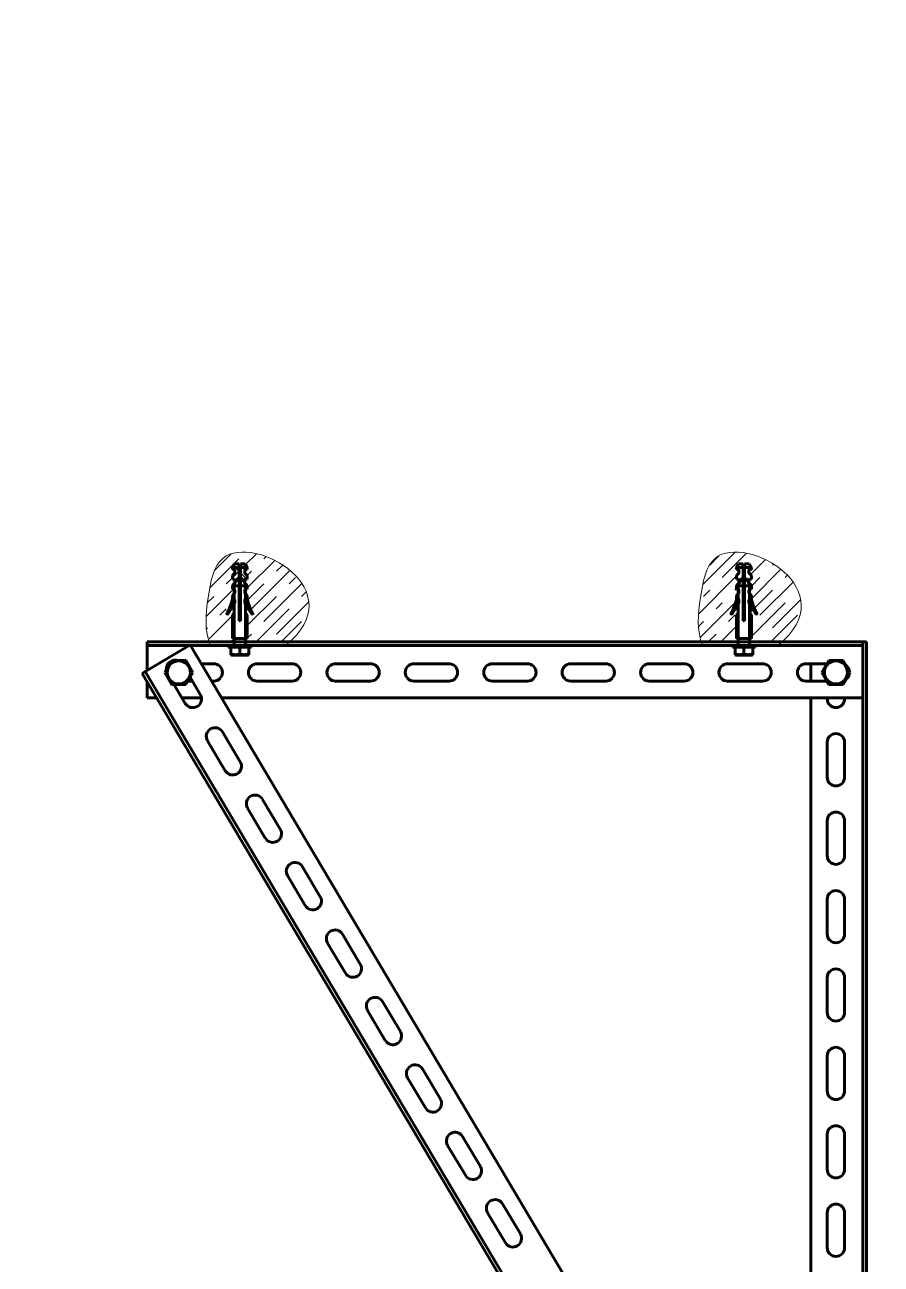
# Model space of a CAD drawing. Header units: millimetres. Extents: x 0 to 840, y 0 to 594.
# Drawn here: x 249.5 to 346, y 454.4 to 594 of the extents above; entities that cross this region are included whole.
import ezdxf

# ---------------------------------------------------------------- set-up
doc = ezdxf.new("R2010")
doc.units = ezdxf.units.MM
for name, pattern in [('K5LT32768', [0]), ('K5LT32769', [0]), ('K5LT_BASIC', [0]), ('K5LT_DASHED', [6, 4, -2]), ('K5LT_THIN_INCLUDED_TO_HATCHING', [0])]:
    doc.linetypes.add(name, pattern=pattern)
doc.layers.add('Системный слой', color=7, linetype='Continuous')
pattern_1 = [(45, (0, 0), (-2.12132, 2.12132), []), (135, (0, 0), (-2.12132, -2.12132), [])]

# ---------------------------------------------------------------- blocks, each defined once
blk = doc.blocks.new('U47')
at = {"layer": 'Системный слой'}
h = blk.add_hatch(dxfattribs=at)
h.set_pattern_fill('Бетон', angle=45, style=0, pattern_type=0)
h.set_pattern_definition([(45, (0, 0), (-1.4142136, 1.4142136), [11, -5]), (45, (9.1924, 9.1924), (-1.4142136, 1.4142136), [1, -15]), (45, (4.9497, 6.364), (-1.4142136, 1.4142136), [11, -5]), (45, (14.1421, 15.5563), (-1.4142136, 1.4142136), [1, -15])])
h.paths.add_polyline_path([(274.6, 530.43), (274.39, 530.43), (274.39, 529.94), (274.6, 529.73), (274.6, 529.31), (274.82, 528.59), (275.13, 527.9), (275.22, 527.75), (275.23, 527.69), (275.2, 527.64), (275.14, 527.64), (275.09, 527.67), (274.74, 528.29), (274.6, 528.61), (274.6, 528.19), (274.46, 528.19), (274.41, 528.17), (274.39, 528.12), (274.39, 527.8), (274.41, 527.75), (274.6, 527.56), (274.6, 524.9), (274.39, 524.9), (274.39, 524.49), (279.39, 524.49), (279.98, 525.07), (280.48, 525.66), (280.89, 526.26), (281.2, 526.88), (281.42, 527.5), (281.53, 528.13), (281.55, 528.77), (281.47, 529.41), (281.28, 530.05), (280.99, 530.7), (280.58, 531.33), (280.06, 531.96), (279.42, 532.56), (278.67, 533.12), (277.83, 533.62), (276.92, 534.04), (276.01, 534.35), (275.12, 534.54), (274.31, 534.62), (273.58, 534.59), (272.94, 534.47), (272.38, 534.26), (271.92, 533.97), (271.85, 533.91), (271.72, 533.8), (271.49, 533.54), (271.16, 533.06), (270.88, 532.46), (270.63, 531.73), (270.42, 530.79), (270.31, 530.18), (270.24, 529.78), (270.2, 529.46), (270.18, 529.35), (270.15, 529.14), (270.1, 528.73), (270.01, 527.92), (269.96, 526.71), (270.02, 525.71), (270.2, 524.84), (270.3, 524.49), (273.13, 524.49), (273.13, 524.9), (272.92, 524.9), (272.92, 527.56), (273.11, 527.75), (273.13, 527.8), (273.13, 528.12), (273.11, 528.17), (273.06, 528.19), (272.92, 528.19), (272.92, 528.61), (272.62, 527.96), (272.43, 527.67), (272.38, 527.64), (272.33, 527.65), (272.29, 527.7), (272.3, 527.75), (272.64, 528.42), (272.88, 529.13), (272.92, 529.31), (272.92, 529.73), (273.13, 529.94), (273.13, 530.43), (272.92, 530.43), (272.92, 530.85), (273.18, 531.11), (273.2, 531.16), (273.2, 531.48), (273.18, 531.53), (273.13, 531.55), (272.92, 531.55), (272.92, 531.97), (273.18, 532.23), (273.2, 532.28), (273.2, 532.6), (273.18, 532.65), (273.13, 532.67), (272.92, 532.67), (272.92, 532.88), (273.16, 533.3), (273.69, 533.3), (273.69, 532.88), (273.69, 531.75), (273.76, 531.8), (273.83, 531.75), (273.83, 532.88), (273.83, 533.3), (274.36, 533.3), (274.6, 532.88), (274.6, 532.67), (274.39, 532.67), (274.34, 532.65), (274.32, 532.6), (274.32, 532.28), (274.34, 532.23), (274.6, 531.97), (274.6, 531.55), (274.39, 531.55), (274.34, 531.53), (274.32, 531.48), (274.32, 531.16), (274.34, 531.11), (274.6, 530.85)])
h.paths.add_polyline_path([(329.2, 527.67), (329.16, 527.64), (329.1, 527.65), (329.07, 527.7), (329.07, 527.75), (329.41, 528.42), (329.65, 529.13), (329.69, 529.31), (329.69, 529.73), (329.9, 529.94), (329.9, 530.43), (329.69, 530.43), (329.69, 530.85), (329.95, 531.11), (329.97, 531.16), (329.97, 531.48), (329.95, 531.53), (329.9, 531.55), (329.69, 531.55), (329.69, 531.97), (329.95, 532.23), (329.97, 532.28), (329.97, 532.6), (329.95, 532.65), (329.9, 532.67), (329.69, 532.67), (329.69, 532.88), (329.94, 533.3), (330.46, 533.3), (330.46, 532.88), (330.46, 531.75), (330.53, 531.8), (330.61, 531.75), (330.61, 532.88), (330.61, 533.3), (331.13, 533.3), (331.37, 532.88), (331.37, 532.67), (331.16, 532.67), (331.12, 532.65), (331.09, 532.6), (331.09, 532.28), (331.12, 532.23), (331.37, 531.97), (331.37, 531.55), (331.16, 531.55), (331.12, 531.53), (331.09, 531.48), (331.09, 531.16), (331.12, 531.11), (331.37, 530.85), (331.37, 530.43), (331.16, 530.43), (331.16, 529.94), (331.37, 529.73), (331.37, 529.31), (331.59, 528.59), (331.91, 527.9), (331.99, 527.75), (332, 527.69), (331.97, 527.64), (331.91, 527.64), (331.86, 527.67), (331.51, 528.29), (331.37, 528.61), (331.37, 528.19), (331.23, 528.19), (331.19, 528.17), (331.16, 528.12), (331.16, 527.8), (331.19, 527.75), (331.37, 527.56), (331.37, 524.9), (331.16, 524.9), (331.16, 524.49), (334.83, 524.49), (335.42, 525.07), (335.92, 525.66), (336.32, 526.26), (336.64, 526.88), (336.85, 527.5), (336.97, 528.13), (336.99, 528.77), (336.91, 529.41), (336.72, 530.05), (336.42, 530.7), (336.02, 531.33), (335.49, 531.96), (334.86, 532.56), (334.11, 533.12), (333.27, 533.62), (332.36, 534.04), (331.44, 534.35), (330.56, 534.54), (329.74, 534.62), (329.01, 534.59), (328.37, 534.47), (327.82, 534.26), (327.36, 533.97), (327.29, 533.91), (327.16, 533.8), (326.92, 533.54), (326.6, 533.06), (326.32, 532.46), (326.07, 531.73), (325.85, 530.79), (325.74, 530.18), (325.68, 529.78), (325.63, 529.46), (325.62, 529.35), (325.59, 529.14), (325.53, 528.73), (325.45, 527.92), (325.39, 526.71), (325.46, 525.71), (325.63, 524.84), (325.74, 524.49), (329.9, 524.49), (329.9, 524.9), (329.69, 524.9), (329.69, 527.56), (329.88, 527.75), (329.9, 527.8), (329.9, 528.12), (329.88, 528.17), (329.83, 528.19), (329.69, 528.19), (329.69, 528.61), (329.39, 527.96)])
h = blk.add_hatch(dxfattribs=at)
h.set_pattern_fill('Неметалл', style=0, pattern_type=0)
h.set_pattern_definition(pattern_1)
h.paths.add_polyline_path([(273.2, 532.6), (273.2, 532.28), (273.18, 532.23), (272.92, 531.97), (272.92, 531.55), (273.13, 531.55), (273.18, 531.53), (273.2, 531.48), (273.2, 531.38), (273.56, 531.94), (273.69, 532.05), (273.69, 532.88), (272.92, 532.88), (272.92, 532.67), (273.13, 532.67), (273.18, 532.65)])
h.paths.add_polyline_path([(274.34, 532.23), (274.32, 532.28), (274.32, 532.6), (274.34, 532.65), (274.39, 532.67), (274.6, 532.67), (274.6, 532.88), (273.83, 532.88), (273.83, 532.05), (274.26, 531.52), (274.32, 531.38), (274.32, 531.48), (274.34, 531.53), (274.39, 531.55), (274.6, 531.55), (274.6, 531.97)])
h.paths.add_polyline_path([(273.83, 532.88), (274.6, 532.88), (274.36, 533.3), (273.83, 533.3)])
h.paths.add_polyline_path([(272.92, 532.88), (273.69, 532.88), (273.69, 533.3), (273.16, 533.3)])
h.paths.add_polyline_path([(275.22, 527.75), (274.88, 528.42), (274.64, 529.13), (274.6, 529.31), (274.39, 529.31), (274.6, 528.63), (274.9, 527.98), (275.09, 527.67), (275.14, 527.64), (275.2, 527.65), (275.23, 527.7)])
h.paths.add_polyline_path([(274.6, 529.31), (274.6, 529.73), (274.39, 529.94), (274.39, 529.31)])
h.paths.add_polyline_path([(274.6, 530.43), (274.6, 530.85), (274.39, 531.06), (274.39, 530.43)])
h.paths.add_polyline_path([(272.92, 530.85), (272.92, 530.43), (273.13, 530.43), (273.13, 531.06)])
h.paths.add_polyline_path([(272.92, 529.73), (272.92, 529.31), (272.97, 529.31), (273.13, 529.31), (273.13, 529.94)])
h.paths.add_polyline_path([(272.92, 528.61), (273.13, 529.29), (273.13, 529.31), (272.97, 529.31), (272.92, 529.31), (272.71, 528.59), (272.39, 527.9), (272.3, 527.75), (272.29, 527.69), (272.33, 527.64), (272.39, 527.64), (272.43, 527.67), (272.78, 528.29)])
h.paths.add_polyline_path([(273.13, 528.12), (273.13, 528.82), (272.92, 528.61), (272.92, 528.19), (273.06, 528.19), (273.11, 528.17)])
h.paths.add_polyline_path([(274.39, 528.82), (274.39, 528.12), (274.41, 528.17), (274.46, 528.19), (274.6, 528.19), (274.6, 528.61)])
h.paths.add_polyline_path([(274.39, 527.8), (274.39, 524.9), (274.6, 524.9), (274.6, 527.56), (274.41, 527.75)])
h.paths.add_polyline_path([(272.92, 527.56), (272.92, 524.9), (273.13, 524.9), (273.13, 527.8), (273.11, 527.75)])
h = blk.add_hatch(dxfattribs=at)
h.set_pattern_fill('Неметалл', style=0, pattern_type=0)
h.set_pattern_definition(pattern_1)
h.paths.add_polyline_path([(329.97, 532.6), (329.97, 532.28), (329.95, 532.23), (329.69, 531.97), (329.69, 531.55), (329.9, 531.55), (329.95, 531.53), (329.97, 531.48), (329.97, 531.38), (330.34, 531.94), (330.46, 532.05), (330.46, 532.88), (329.69, 532.88), (329.69, 532.67), (329.9, 532.67), (329.95, 532.65)])
h.paths.add_polyline_path([(331.12, 532.23), (331.09, 532.28), (331.09, 532.6), (331.12, 532.65), (331.16, 532.67), (331.37, 532.67), (331.37, 532.88), (330.61, 532.88), (330.61, 532.05), (331.03, 531.52), (331.09, 531.38), (331.09, 531.48), (331.12, 531.53), (331.16, 531.55), (331.37, 531.55), (331.37, 531.97)])
h.paths.add_polyline_path([(330.61, 532.88), (331.37, 532.88), (331.13, 533.3), (330.61, 533.3)])
h.paths.add_polyline_path([(329.69, 532.88), (330.46, 532.88), (330.46, 533.3), (329.94, 533.3)])
h.paths.add_polyline_path([(331.99, 527.75), (331.66, 528.42), (331.42, 529.13), (331.37, 529.31), (331.16, 529.31), (331.37, 528.63), (331.67, 527.98), (331.86, 527.67), (331.91, 527.64), (331.97, 527.65), (332, 527.7)])
h.paths.add_polyline_path([(331.37, 529.31), (331.37, 529.73), (331.16, 529.94), (331.16, 529.31)])
h.paths.add_polyline_path([(331.37, 530.43), (331.37, 530.85), (331.16, 531.06), (331.16, 530.43)])
h.paths.add_polyline_path([(329.69, 530.85), (329.69, 530.43), (329.9, 530.43), (329.9, 531.06)])
h.paths.add_polyline_path([(329.69, 529.73), (329.69, 529.31), (329.74, 529.31), (329.9, 529.31), (329.9, 529.94)])
h.paths.add_polyline_path([(329.69, 528.61), (329.9, 529.29), (329.9, 529.31), (329.74, 529.31), (329.69, 529.31), (329.48, 528.59), (329.16, 527.9), (329.07, 527.75), (329.07, 527.69), (329.1, 527.64), (329.16, 527.64), (329.2, 527.67), (329.56, 528.29)])
h.paths.add_polyline_path([(329.9, 528.12), (329.9, 528.82), (329.69, 528.61), (329.69, 528.19), (329.83, 528.19), (329.88, 528.17)])
h.paths.add_polyline_path([(331.16, 528.82), (331.16, 528.12), (331.19, 528.17), (331.23, 528.19), (331.37, 528.19), (331.37, 528.61)])
h.paths.add_polyline_path([(331.16, 527.8), (331.16, 524.9), (331.37, 524.9), (331.37, 527.56), (331.19, 527.75)])
h.paths.add_polyline_path([(329.69, 527.56), (329.69, 524.9), (329.9, 524.9), (329.9, 527.8), (329.88, 527.75)])
at = {"layer": 'Системный слой', "color": 5, "linetype": 'K5LT32768', "lineweight": 60, "true_color": 0x0000ff}
for p, q in [((272.92, 532.88), (273.16, 533.3)), ((273.16, 533.3), (273.69, 533.3)), ((273.69, 532.88), (273.69, 533.3)), ((273.83, 533.3), (274.36, 533.3)), ((273.83, 532.88), (273.83, 533.3)), ((274.6, 532.88), (274.36, 533.3)), ((329.69, 532.88), (329.94, 533.3)), ((329.94, 533.3), (330.46, 533.3)), ((330.46, 532.88), (330.46, 533.3)), ((330.61, 533.3), (331.13, 533.3)), ((330.61, 532.88), (330.61, 533.3)), ((331.37, 532.88), (331.13, 533.3)), ((272.92, 532.88), (273.69, 532.88)), ((272.92, 532.67), (272.92, 532.88)), ((272.92, 532.67), (273.13, 532.67)), ((272.92, 531.97), (273.18, 532.23)), ((272.92, 531.55), (272.92, 531.97)), ((273.2, 532.28), (273.2, 532.6)), ((273.69, 526.86), (273.69, 532.88)), ((273.83, 526.86), (273.83, 532.88)), ((273.83, 532.88), (274.6, 532.88)), ((274.32, 532.28), (274.32, 532.6)), ((274.34, 532.23), (274.6, 531.97)), ((274.39, 532.67), (274.6, 532.67)), ((274.6, 532.67), (274.6, 532.88)), ((274.6, 531.55), (274.6, 531.97)), ((329.69, 532.88), (330.46, 532.88)), ((329.69, 532.67), (329.69, 532.88)), ((329.69, 532.67), (329.9, 532.67)), ((329.69, 531.97), (329.95, 532.23)), ((329.69, 531.55), (329.69, 531.97)), ((329.97, 532.28), (329.97, 532.6)), ((330.46, 526.86), (330.46, 532.88)), ((330.61, 526.86), (330.61, 532.88)), ((330.61, 532.88), (331.37, 532.88)), ((331.09, 532.28), (331.09, 532.6)), ((331.12, 532.23), (331.37, 531.97)), ((331.16, 532.67), (331.37, 532.67)), ((331.37, 532.67), (331.37, 532.88)), ((331.37, 531.55), (331.37, 531.97)), ((272.92, 531.55), (273.13, 531.55)), ((272.92, 530.85), (273.18, 531.11)), ((272.92, 530.43), (272.92, 530.85)), ((272.92, 530.43), (273.13, 530.43)), ((273.13, 524.1), (273.13, 530.8)), ((273.13, 530.8), (274.39, 530.8)), ((273.2, 531.16), (273.2, 531.48)), ((274.32, 531.16), (274.32, 531.48)), ((274.34, 531.11), (274.6, 530.85)), ((274.39, 531.55), (274.6, 531.55)), ((274.39, 524.1), (274.39, 530.8)), ((274.39, 530.43), (274.6, 530.43)), ((274.6, 530.43), (274.6, 530.85)), ((329.69, 531.55), (329.9, 531.55)), ((329.69, 530.85), (329.95, 531.11)), ((329.69, 530.43), (329.69, 530.85)), ((329.69, 530.43), (329.9, 530.43)), ((329.9, 524.1), (329.9, 530.8)), ((329.9, 530.8), (331.16, 530.8)), ((329.97, 531.16), (329.97, 531.48)), ((331.09, 531.16), (331.09, 531.48)), ((331.12, 531.11), (331.37, 530.85)), ((331.16, 531.55), (331.37, 531.55)), ((331.16, 524.1), (331.16, 530.8)), ((331.16, 530.43), (331.37, 530.43)), ((331.37, 530.43), (331.37, 530.85)), ((272.92, 529.73), (273.18, 529.99)), ((272.92, 529.31), (272.92, 529.73)), ((272.97, 529.31), (272.92, 529.31)), ((272.97, 529.31), (273.13, 529.31)), ((273.2, 530.04), (273.2, 530.36)), ((273.2, 528.92), (273.2, 529.24)), ((274.32, 530.04), (274.32, 530.36)), ((274.32, 528.92), (274.32, 529.24)), ((274.34, 529.99), (274.6, 529.73)), ((274.39, 529.31), (274.6, 529.31)), ((274.6, 529.31), (274.6, 529.73)), ((329.69, 529.73), (329.95, 529.99)), ((329.69, 529.31), (329.69, 529.73)), ((329.74, 529.31), (329.69, 529.31)), ((329.74, 529.31), (329.9, 529.31)), ((329.97, 530.04), (329.97, 530.36)), ((329.97, 528.92), (329.97, 529.24)), ((331.09, 530.04), (331.09, 530.36)), ((331.09, 528.92), (331.09, 529.24)), ((331.12, 529.99), (331.37, 529.73)), ((331.16, 529.31), (331.37, 529.31)), ((331.37, 529.31), (331.37, 529.73)), ((273.13, 528.82), (272.92, 528.61)), ((272.92, 528.19), (272.92, 528.61)), ((272.92, 528.19), (273.06, 528.19)), ((272.92, 527.56), (273.11, 527.75)), ((273.13, 528.82), (273.18, 528.87)), ((273.13, 527.8), (273.13, 528.82)), ((274.34, 528.87), (274.6, 528.61)), ((274.39, 527.8), (274.39, 528.12)), ((274.41, 527.75), (274.6, 527.56)), ((274.46, 528.19), (274.6, 528.19)), ((274.6, 528.19), (274.6, 528.61)), ((329.9, 528.82), (329.69, 528.61)), ((329.69, 528.19), (329.69, 528.61)), ((329.69, 528.19), (329.83, 528.19)), ((329.69, 527.56), (329.88, 527.75)), ((329.9, 528.82), (329.95, 528.87)), ((329.9, 527.8), (329.9, 528.82)), ((331.12, 528.87), (331.37, 528.61)), ((331.16, 527.8), (331.16, 528.12)), ((331.19, 527.75), (331.37, 527.56)), ((331.23, 528.19), (331.37, 528.19)), ((331.37, 528.19), (331.37, 528.61)), ((272.92, 524.9), (272.92, 527.56)), ((273.69, 526.86), (273.83, 526.86)), ((274.6, 524.9), (274.6, 527.56)), ((329.69, 524.9), (329.69, 527.56)), ((330.46, 526.86), (330.61, 526.86)), ((331.37, 524.9), (331.37, 527.56)), ((272.92, 524.9), (274.6, 524.9)), ((329.69, 524.9), (331.37, 524.9)), ((272.46, 524.1), (272.46, 523.9)), ((275.06, 523.9), (272.46, 523.9)), ((272.76, 523.9), (272.76, 523.15)), ((273.76, 523.9), (273.76, 523.15)), ((274.76, 523.9), (274.76, 523.15)), ((275.06, 524.1), (275.06, 523.9)), ((329.23, 524.1), (329.23, 523.9)), ((331.83, 523.9), (329.23, 523.9)), ((329.53, 523.9), (329.53, 523.15)), ((330.53, 523.9), (330.53, 523.15)), ((331.53, 523.9), (331.53, 523.15)), ((331.83, 524.1), (331.83, 523.9)), ((272.76, 523.15), (272.76, 523.06)), ((272.76, 523.06), (272.87, 523)), ((272.87, 523), (274.65, 523)), ((274.76, 523.06), (274.65, 523)), ((274.76, 523.06), (274.76, 523.15)), ((329.53, 523.15), (329.53, 523.06)), ((329.53, 523.06), (329.64, 523)), ((329.64, 523), (331.42, 523)), ((331.53, 523.06), (331.42, 523)), ((331.53, 523.06), (331.53, 523.15))]:
    blk.add_line(p, q, dxfattribs=at)
at = {"layer": 'Системный слой', "color": 7, "linetype": 'K5LT32769', "lineweight": 18}
for p, q in [((273.23, 531.15), (273.23, 530.8)), ((274.29, 531.15), (274.29, 530.8)), ((330, 531.15), (330, 530.8)), ((330, 524.1), (330, 530.8)), ((331.06, 531.15), (331.06, 530.8)), ((331.06, 524.1), (331.06, 530.8))]:
    blk.add_line(p, q, dxfattribs=at)
at = {"layer": 'Системный слой', "color": 5, "linetype": 'K5LT_BASIC', "lineweight": 60, "true_color": 0x0000ff}
for p, q in [((343.93, 524.49), (263.33, 524.49)), ((263.33, 524.1), (263.33, 524.49)), ((343.93, 524.1), (263.33, 524.1)), ((263.33, 523.71), (263.33, 524.1)), ((263.33, 521.28), (263.33, 523.71)), ((263.45, 521.35), (268.07, 524.1)), ((343.93, 396.47), (268.21, 524.1)), ((275.07, 524.1), (272.47, 524.1)), ((274.52, 524.4), (274.52, 524.4)), ((331.84, 524.1), (329.24, 524.1)), ((331.84, 524.1), (332.28, 524.1)), ((343.93, 524.1), (343.93, 524.49)), ((344.33, 524.49), (343.93, 524.49)), ((343.93, 524.1), (343.93, 392.4)), ((344.33, 524.49), (344.33, 392.4)), ((265.31, 521.04), (266.09, 522.42)), ((266.09, 522.42), (267.67, 522.44)), ((267.67, 522.44), (268.48, 521.07)), ((339.31, 521.04), (340.09, 522.42)), ((340.09, 522.42), (341.67, 522.44)), ((341.67, 522.44), (342.48, 521.07)), ((262.77, 520.95), (263.11, 521.15)), ((338.87, 392.7), (262.77, 520.95)), ((263.11, 521.15), (263.45, 521.35)), ((339.21, 392.9), (263.11, 521.15)), ((266.11, 519.67), (265.31, 521.04)), ((268.48, 521.07), (267.7, 519.69)), ((270.82, 522.04), (269.43, 522.04)), ((279.65, 522.04), (275.72, 522.04)), ((288.48, 522.04), (284.55, 522.04)), ((297.31, 522.04), (293.38, 522.04)), ((306.14, 522.04), (302.21, 522.04)), ((314.97, 522.04), (311.04, 522.04)), ((323.8, 522.04), (319.87, 522.04)), ((332.63, 522.04), (328.7, 522.04)), ((339.87, 522.04), (337.53, 522.04)), ((338.05, 522.04), (338.05, 520.07)), ((340.11, 519.67), (339.31, 521.04)), ((342.48, 521.07), (341.7, 519.69)), ((263.33, 518.21), (263.33, 520.02)), ((267.7, 519.69), (266.11, 519.67)), ((266.38, 519.68), (267.62, 517.58)), ((267.92, 520.07), (268.43, 520.07)), ((269.31, 518.58), (268.16, 520.51)), ((270.59, 520.07), (270.82, 520.07)), ((275.72, 520.07), (279.65, 520.07)), ((284.55, 520.07), (288.48, 520.07)), ((293.38, 520.07), (297.31, 520.07)), ((302.21, 520.07), (306.14, 520.07)), ((311.04, 520.07), (314.97, 520.07)), ((319.87, 520.07), (323.8, 520.07)), ((328.7, 520.07), (332.63, 520.07)), ((337.53, 520.07), (339.88, 520.07)), ((341.7, 519.69), (340.11, 519.67)), ((264.4, 518.21), (263.33, 518.21)), ((269.44, 518.21), (267.25, 518.21)), ((343.93, 518.21), (271.7, 518.21)), ((338.05, 518.21), (338.05, 406.39)), ((339.91, 518.21), (339.91, 518.09)), ((341.87, 518.09), (341.87, 518.21)), ((273.82, 510.99), (271.81, 514.37)), ((270.13, 513.36), (272.13, 509.99)), ((339.91, 513.19), (339.91, 509.26)), ((341.87, 509.26), (341.87, 513.19)), ((278.32, 503.4), (276.32, 506.77)), ((274.63, 505.77), (276.63, 502.4)), ((339.91, 504.35), (339.91, 500.43)), ((341.87, 500.43), (341.87, 504.35)), ((282.83, 495.8), (280.82, 499.18)), ((279.14, 498.18), (281.14, 494.8)), ((339.91, 495.52), (339.91, 491.6)), ((341.87, 491.6), (341.87, 495.52)), ((287.33, 488.21), (285.33, 491.58)), ((283.64, 490.58), (285.65, 487.21)), ((339.91, 486.69), (339.91, 482.77)), ((341.87, 482.77), (341.87, 486.69)), ((288.15, 482.99), (290.15, 479.61)), ((291.84, 480.61), (289.84, 483.99)), ((339.91, 477.86), (339.91, 473.94)), ((341.87, 473.94), (341.87, 477.86)), ((296.35, 473.02), (294.34, 476.4)), ((292.66, 475.39), (294.66, 472.02)), ((339.91, 469.03), (339.91, 465.11)), ((341.87, 465.11), (341.87, 469.03)), ((297.16, 467.8), (299.16, 464.43)), ((300.85, 465.43), (298.85, 468.8)), ((305.36, 457.83), (303.35, 461.21)), ((301.67, 460.21), (303.67, 456.83)), ((339.91, 460.2), (339.91, 456.28)), ((341.87, 456.28), (341.87, 460.2))]:
    blk.add_line(p, q, dxfattribs=at)
at = {"layer": 'Системный слой', "color": 7, "linetype": 'K5LT_DASHED', "lineweight": 18}
blk.add_line((331.07, 524.1), (331.07, 524.69), dxfattribs=at)
at = {"layer": 'Системный слой', "color": 5, "linetype": 'K5LT_BASIC', "lineweight": 60, "true_color": 0x0000ff}
for centre in [(266.89, 521.06), (340.89, 521.06)]:
    blk.add_circle(centre, 1.3, dxfattribs=at)
at = {"layer": 'Системный слой', "color": 5, "linetype": 'K5LT32768', "lineweight": 60, "true_color": 0x0000ff}
for centre, radius, start, end in [((273.13, 532.6), 0.07, 0, 90), ((273.13, 532.28), 0.07, 315, 0), ((274.39, 532.6), 0.07, 90, 180), ((274.39, 532.28), 0.07, 180, 225), ((329.9, 532.6), 0.07, 0, 90), ((329.9, 532.28), 0.07, 315, 0), ((331.16, 532.6), 0.07, 90, 180), ((331.16, 532.28), 0.07, 180, 225), ((273.13, 531.48), 0.07, 0, 90), ((273.13, 530.36), 0.07, 0, 90), ((273.13, 531.16), 0.07, 315, 0), ((274.39, 531.48), 0.07, 90, 180), ((274.39, 531.16), 0.07, 180, 225), ((274.39, 530.36), 0.07, 90, 180), ((329.9, 531.48), 0.07, 0, 90), ((329.9, 530.36), 0.07, 0, 90), ((329.9, 531.16), 0.07, 315, 0), ((331.16, 531.48), 0.07, 90, 180), ((331.16, 531.16), 0.07, 180, 225), ((331.16, 530.36), 0.07, 90, 180), ((267.74, 530.47), 5.31, 329.2226, 347.3876), ((268.49, 530.32), 4.75, 326.0792, 347.713), ((273.13, 529.24), 0.07, 0, 90), ((273.13, 530.04), 0.07, 315, 0), ((274.39, 530.04), 0.07, 180, 225), ((274.39, 529.24), 0.07, 90, 180), ((279.03, 530.32), 4.75, 192.287, 213.9208), ((279.78, 530.47), 5.31, 192.6124, 210.7774), ((324.51, 530.47), 5.31, 329.2226, 347.3876), ((325.26, 530.32), 4.75, 326.0792, 347.713), ((329.9, 529.24), 0.07, 0, 90), ((329.9, 530.04), 0.07, 315, 0), ((331.16, 530.04), 0.07, 180, 225), ((331.16, 529.24), 0.07, 90, 180), ((335.81, 530.32), 4.75, 192.287, 213.9208), ((336.56, 530.47), 5.31, 192.6124, 210.7774), ((272.37, 527.71), 0.077, 149.2226, 326.0792), ((273.06, 528.12), 0.07, 0, 90), ((273.06, 527.8), 0.07, 315, 0), ((273.13, 528.92), 0.07, 315, 0), ((274.39, 528.92), 0.07, 180, 225), ((274.46, 528.12), 0.07, 90, 180), ((274.46, 527.8), 0.07, 180, 225), ((275.16, 527.71), 0.077, 213.9208, 30.7774), ((329.14, 527.71), 0.077, 149.2226, 326.0792), ((329.83, 528.12), 0.07, 0, 90), ((329.83, 527.8), 0.07, 315, 0), ((329.9, 528.92), 0.07, 315, 0), ((331.16, 528.92), 0.07, 180, 225), ((331.23, 528.12), 0.07, 90, 180), ((331.23, 527.8), 0.07, 180, 225), ((331.93, 527.71), 0.077, 213.9208, 30.7774)]:
    blk.add_arc(centre, radius, start, end, dxfattribs=at)
at = {"layer": 'Системный слой', "color": 5, "linetype": 'K5LT_BASIC', "lineweight": 60, "true_color": 0x0000ff}
for centre, start, end in [((266.46, 521.46), 115.3051, 185.7975), ((266.46, 521.46), 80.7079, 100.3948), ((270.82, 521.06), 270, 90), ((275.72, 521.06), 90, 270), ((279.65, 521.06), 270, 90), ((284.55, 521.06), 90, 270), ((288.48, 521.06), 270, 90), ((293.38, 521.06), 90, 270), ((297.31, 521.06), 270, 90), ((302.21, 521.06), 90, 270), ((306.14, 521.06), 270, 90), ((311.04, 521.06), 90, 270), ((314.97, 521.06), 270, 90), ((319.87, 521.06), 90, 270), ((323.8, 521.06), 270, 90), ((328.7, 521.06), 90, 270), ((332.63, 521.06), 270, 90), ((337.53, 521.06), 90, 270), ((341.46, 521.06), 5.0203, 56.0823), ((341.46, 521.06), 304.2909, 356.8117), ((268.47, 518.08), 210.6834, 30.6834), ((340.89, 518.09), 180, 0), ((270.97, 513.86), 30.6834, 210.6834), ((340.89, 513.19), 0, 180), ((272.97, 510.49), 210.6834, 30.6834), ((340.89, 509.26), 180, 0), ((275.48, 506.27), 30.6834, 210.6834), ((340.89, 504.35), 0, 180), ((277.48, 502.9), 210.6834, 30.6834), ((340.89, 500.43), 180, 0), ((279.98, 498.68), 30.6834, 210.6834), ((281.98, 495.3), 210.6834, 30.6834), ((340.89, 495.52), 0, 180), ((284.49, 491.08), 30.6834, 210.6834), ((340.89, 491.6), 180, 0), ((286.49, 487.71), 210.6834, 30.6834), ((340.89, 486.69), 0, 180), ((288.99, 483.49), 30.6834, 210.6834), ((340.89, 482.77), 180, 0), ((291, 480.11), 210.6834, 30.6834), ((340.89, 477.86), 0, 180), ((293.5, 475.89), 30.6834, 210.6834), ((340.89, 473.94), 180, 0), ((295.5, 472.52), 210.6834, 30.6834), ((298.01, 468.3), 30.6834, 210.6834), ((340.89, 469.03), 0, 180), ((300.01, 464.93), 210.6834, 30.6834), ((340.89, 465.11), 180, 0), ((302.51, 460.71), 30.6834, 210.6834), ((340.89, 460.2), 0, 180), ((304.51, 457.33), 210.6834, 30.6834), ((340.89, 456.28), 180, 0)]:
    blk.add_arc(centre, 0.981, start, end, dxfattribs=at)
at = {"layer": 'Системный слой', "color": 7, "linetype": 'K5LT_THIN_INCLUDED_TO_HATCHING', "lineweight": 18}
for points in [[(270.44, 524.1), (269.75, 525.81), (270.07, 529.08), (271.8, 538.82), (286.61, 530.3), (278.93, 524.1)], [(325.88, 524.1), (325.19, 525.81), (325.51, 529.08), (327.24, 538.82), (342.04, 530.3), (334.36, 524.1)]]:
    blk.add_open_spline(points, degree=3, knots=[0, 0, 0, 0, 1.090385, 2.034174, 5, 5, 5, 5], dxfattribs=at)
at = {"layer": 'Системный слой', "color": 5, "linetype": 'K5LT32768', "lineweight": 60, "true_color": 0x0000ff}
for points in [[(273.76, 531.8), (273.41, 531.55), (273.2, 531.22), (273.13, 530.8)], [(273.76, 531.8), (274.11, 531.55), (274.32, 531.22), (274.39, 530.8)], [(330.53, 531.8), (330.18, 531.55), (329.97, 531.22), (329.9, 530.8)], [(330.53, 531.8), (330.89, 531.55), (331.1, 531.22), (331.16, 530.8)]]:
    blk.add_open_spline(points, degree=3, dxfattribs=at)
for points, knots in [([(273.76, 523.15), (273.75, 523.14), (273.69, 523.13), (273.61, 523.11), (273.52, 523.09), (273.43, 523.07), (273.35, 523.06), (273.27, 523.06), (273.18, 523.06), (273.08, 523.07), (272.97, 523.09), (272.86, 523.12), (272.8, 523.14), (272.76, 523.15)], [0, 0, 0, 0, 0.049267, 0.160659, 0.240135, 0.332792, 0.419171, 0.494844, 0.575451, 0.674192, 0.788784, 0.896676, 1, 1, 1, 1]), ([(274.76, 523.15), (274.72, 523.14), (274.65, 523.11), (274.53, 523.09), (274.42, 523.07), (274.31, 523.06), (274.22, 523.06), (274.14, 523.07), (274.07, 523.07), (273.99, 523.09), (273.89, 523.11), (273.81, 523.13), (273.76, 523.15)], [0, 0, 0, 0, 0.119217, 0.230171, 0.354638, 0.462184, 0.543054, 0.619863, 0.693522, 0.768092, 0.844484, 1, 1, 1, 1]), ([(330.53, 523.15), (330.52, 523.14), (330.47, 523.13), (330.39, 523.11), (330.29, 523.09), (330.21, 523.07), (330.12, 523.06), (330.04, 523.06), (329.95, 523.06), (329.85, 523.07), (329.75, 523.09), (329.64, 523.12), (329.57, 523.14), (329.53, 523.15)], [0, 0, 0, 0, 0.049267, 0.160659, 0.240135, 0.332792, 0.419171, 0.494844, 0.575451, 0.674192, 0.788784, 0.896676, 1, 1, 1, 1]), ([(331.53, 523.15), (331.5, 523.14), (331.42, 523.11), (331.3, 523.09), (331.19, 523.07), (331.08, 523.06), (330.99, 523.06), (330.91, 523.07), (330.84, 523.07), (330.76, 523.09), (330.66, 523.11), (330.58, 523.13), (330.53, 523.15)], [0, 0, 0, 0, 0.119217, 0.230171, 0.354638, 0.462184, 0.543054, 0.619863, 0.693522, 0.768092, 0.844484, 1, 1, 1, 1])]:
    blk.add_open_spline(points, degree=3, knots=knots, dxfattribs=at)

msp = doc.modelspace()

# ---------------------------------------------------------------- block references
at = {"layer": 'Системный слой'}
msp.add_blockref('U47', (0, 0), dxfattribs=at)

doc.saveas('drawing.dxf')
